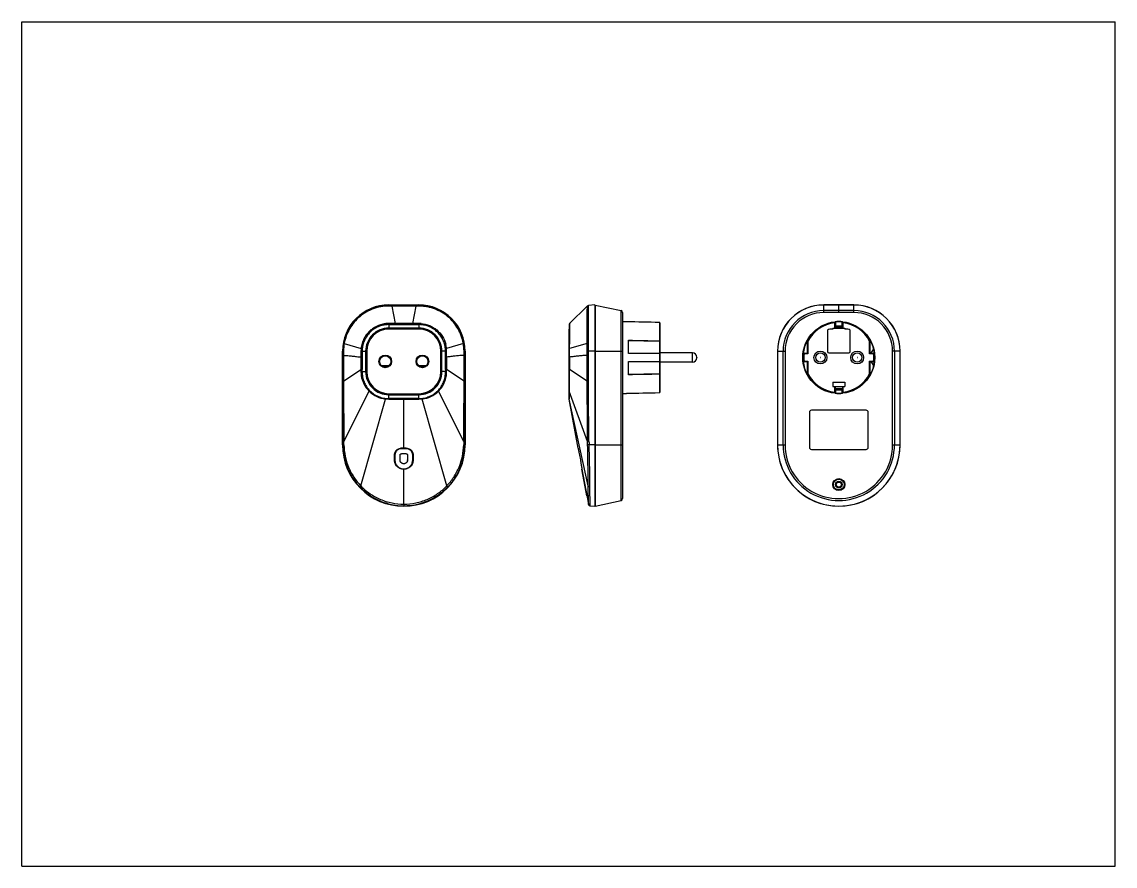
# Model space of a CAD drawing. Header units: millimetres. Extents: x 0 to 559, y 0 to 432.
import ezdxf

# ---------------------------------------------------------------- set-up
doc = ezdxf.new("R2010")
doc.units = ezdxf.units.MM
doc.header["$LTSCALE"] = 30.734
doc.layers.get('0').update_dxf_attribs({"linetype": 'CONTINUOUS'})
doc.layers.add('02___PRT_ALL_AXES', color=7, linetype='CONTINUOUS')
doc.layers.add('06___PRT_ALL_SURFS', color=7, linetype='CONTINUOUS')

msp = doc.modelspace()

# ---------------------------------------------------------------- linework, layer by layer
at = {"color": 7, "linetype": 'Continuous'}
for p, q in [((0, 0), (0, 431.8)), ((0, 431.8), (558.8, 431.8)), ((558.8, 0), (558.8, 431.8)), ((187.51, 286.99), (187.51, 286.71)), ((187.51, 286.99), (202.93, 286.99)), ((201.37, 286.71), (189.07, 286.71)), ((189.07, 286.43), (190.82, 277.53)), ((201.37, 286.43), (189.07, 286.43)), ((201.37, 286.43), (199.62, 277.53)), ((201.37, 286.43), (201.37, 286.71)), ((202.93, 286.99), (202.93, 286.71)), ((289.02, 286.43), (279.93, 277.53)), ((289.02, 286.43), (289.02, 286.43)), ((289.03, 286.43), (289.02, 286.43)), ((292.87, 286.99), (289.64, 286.71)), ((292.87, 286.99), (292.87, 184.11)), ((292.97, 286.6), (292.87, 286.6)), ((292.97, 286.97), (292.97, 184.13)), ((292.97, 286.97), (306.28, 284.12)), ((425.27, 286.99), (409.85, 286.99)), ((409.85, 283.14), (409.85, 286.97)), ((425.27, 286.97), (409.85, 286.97)), ((417.56, 283.14), (417.56, 286.97)), ((425.27, 283.14), (425.27, 286.97)), ((289.63, 282), (289.63, 282.78)), ((306.28, 186.99), (306.28, 284.12)), ((307.07, 283.14), (307.07, 187.96)), ((425.27, 284.12), (409.85, 284.12)), ((425.27, 283.14), (409.85, 283.14)), ((186.42, 277.49), (186.47, 276.91)), ((187.52, 276.95), (187.55, 275.17)), ((187.52, 276.95), (187.62, 276.95)), ((202.9, 275.17), (187.55, 275.17)), ((187.55, 274.61), (187.55, 274.88)), ((202.9, 274.88), (187.55, 274.88)), ((202.9, 274.81), (187.55, 274.81)), ((202.9, 274.61), (187.55, 274.61)), ((191.26, 277.53), (190.82, 277.53)), ((192.84, 277.53), (191.26, 277.53)), ((195.22, 277.53), (192.84, 277.53)), ((195.22, 276.95), (195.22, 277.53)), ((197.61, 277.53), (195.22, 277.53)), ((199.19, 277.53), (197.61, 277.53)), ((199.62, 277.53), (199.19, 277.53)), ((202.82, 276.95), (202.93, 276.95)), ((202.93, 276.95), (202.9, 275.17)), ((202.9, 274.61), (202.9, 274.88)), ((204.03, 277.49), (203.98, 276.91)), ((279.67, 241.64), (279.67, 274.61)), ((279.78, 277.13), (279.78, 277.13)), ((279.78, 277.13), (279.78, 276.1)), ((279.78, 276.1), (279.78, 273.54)), ((279.83, 277.4), (279.79, 277.27)), ((279.91, 277.51), (279.83, 277.4)), ((279.93, 277.53), (279.91, 277.51)), ((280.05, 277.64), (279.93, 277.53)), ((279.93, 277.53), (279.93, 277.53)), ((279.93, 277.53), (279.93, 277.53)), ((279.93, 277.49), (279.93, 277.53)), ((279.93, 277.53), (279.93, 277.53)), ((279.93, 277.53), (279.93, 277.53)), ((279.93, 277.53), (279.93, 277.53)), ((279.93, 277.53), (279.93, 277.53)), ((279.93, 277.53), (279.93, 277.53)), ((279.93, 277.53), (279.93, 277.53)), ((279.93, 277.49), (279.93, 277.21)), ((279.93, 277.21), (279.93, 277.2)), ((279.93, 277.2), (279.93, 277.15)), ((279.93, 277.15), (279.93, 266.89)), ((280.15, 277.75), (279.97, 277.57)), ((280.35, 277.94), (280.05, 277.64)), ((307.07, 278.53), (309.07, 278.49)), ((309.07, 278.39), (309.07, 278.49)), ((325.87, 278.08), (309.07, 278.39)), ((325.87, 278.08), (325.87, 278.08)), ((325.87, 278.08), (325.87, 268.65)), ((326.07, 277.88), (326.07, 242.38)), ((411.71, 273.92), (411.71, 263.28)), ((414.56, 274.68), (413, 274.68)), ((414.56, 275.15), (414.56, 274.68)), ((414.56, 275.15), (420.56, 275.15)), ((415.51, 277.88), (415.49, 278.08)), ((415.51, 275.15), (415.51, 277.88)), ((415.51, 277.88), (415.71, 277.88)), ((415.71, 275.46), (415.71, 277.88)), ((415.71, 275.48), (419.41, 275.48)), ((415.74, 276.19), (419.39, 276.19)), ((415.75, 276.33), (419.38, 276.33)), ((415.86, 278.19), (415.86, 276.33)), ((419.26, 276.33), (419.26, 278.19)), ((419.41, 277.88), (419.41, 275.46)), ((419.61, 277.88), (419.41, 277.88)), ((419.61, 277.88), (419.63, 278.08)), ((419.61, 277.88), (419.61, 275.15)), ((420.56, 275.15), (420.56, 274.68)), ((422.12, 274.68), (420.56, 274.68)), ((423.41, 263.28), (423.41, 273.92)), ((310.07, 262.15), (310.07, 268.97)), ((325.87, 268.55), (325.87, 262.19)), ((326.07, 268.55), (325.87, 268.55)), ((401.46, 268.88), (401.46, 262.33)), ((401.6, 268.55), (401.6, 262.19)), ((401.8, 268.55), (401.6, 268.55)), ((401.8, 268.55), (401.62, 268.65)), ((401.8, 268.55), (401.8, 261.99)), ((433.32, 268.55), (433.5, 268.65)), ((433.32, 261.99), (433.32, 268.55)), ((433.32, 268.55), (433.52, 268.55)), ((433.52, 262.19), (433.52, 268.55)), ((433.66, 262.33), (433.66, 268.88)), ((163.89, 215.44), (163.88, 263.36)), ((163.88, 263.36), (164.16, 263.36)), ((164.79, 267.33), (164.51, 267.38)), ((164.79, 267.33), (173.4, 264.73)), ((173.92, 263.35), (175.72, 263.34)), ((175.72, 263.34), (175.72, 252.92)), ((176.01, 263.34), (176.01, 252.92)), ((176.27, 263.34), (176.01, 263.34)), ((176.07, 263.34), (176.07, 252.92)), ((176.27, 263.34), (176.27, 252.92)), ((214.18, 252.92), (214.18, 263.34)), ((214.18, 263.34), (214.44, 263.34)), ((214.38, 252.92), (214.38, 263.34)), ((214.44, 252.92), (214.44, 263.34)), ((216.53, 263.35), (214.73, 263.34)), ((214.73, 252.92), (214.73, 263.34)), ((225.66, 267.33), (217.05, 264.73)), ((225.66, 267.33), (225.93, 267.38)), ((226.57, 263.36), (226.28, 263.36)), ((226.57, 263.36), (226.56, 215.44)), ((279.67, 263.34), (279.78, 263.34)), ((279.78, 267.66), (279.78, 263.34)), ((279.78, 263.34), (279.78, 257.13)), ((289.02, 267.33), (279.93, 264.73)), ((279.93, 260.33), (279.93, 264.73)), ((289.01, 263.36), (289.02, 267.33)), ((289.01, 247.95), (289.01, 263.36)), ((289.01, 263.36), (289.63, 263.36)), ((289.63, 263.36), (289.63, 267.38)), ((292.97, 263.36), (289.63, 263.36)), ((292.97, 263.36), (307.07, 263.36)), ((386.22, 263.36), (386.22, 215.44)), ((386.24, 263.36), (386.24, 215.45)), ((386.24, 263.36), (390.07, 263.36)), ((389.1, 215.45), (389.09, 263.36)), ((390.07, 263.36), (390.08, 215.45)), ((445.04, 215.45), (445.05, 263.36)), ((448.88, 263.36), (445.05, 263.36)), ((446.03, 263.36), (446.02, 215.45)), ((448.88, 215.45), (448.88, 263.36)), ((448.9, 215.44), (448.9, 263.36)), ((164.16, 261.19), (164.17, 247.95)), ((164.45, 261.19), (164.16, 261.19)), ((164.45, 261.19), (164.45, 247.95)), ((173.33, 262.53), (173.91, 262.53)), ((217.11, 262.53), (216.53, 262.53)), ((226, 247.95), (226, 261.19)), ((226.28, 247.95), (226.28, 261.19)), ((279.78, 257.13), (279.78, 256.12)), ((289.63, 247.95), (289.63, 261.19)), ((325.87, 262.19), (310.07, 262.33)), ((325.87, 262.01), (310.07, 262.15)), ((310.07, 258.11), (325.87, 258.25)), ((310.07, 251.29), (310.07, 258.11)), ((310.07, 257.93), (325.87, 258.07)), ((325.87, 262.01), (325.87, 258.25)), ((325.87, 258.07), (325.87, 251.71)), ((342.77, 262.5), (326.07, 262.5)), ((342.77, 257.75), (326.07, 257.75)), ((342.77, 257.75), (342.77, 262.5)), ((345.07, 260.2), (345.07, 260.05)), ((399.59, 262.01), (399.33, 262.15)), ((399.33, 258.11), (399.59, 258.25)), ((399.52, 262.33), (401.46, 262.33)), ((399.79, 262.19), (399.52, 262.33)), ((399.52, 257.93), (399.79, 258.07)), ((401.46, 257.93), (399.52, 257.93)), ((399.79, 261.99), (399.59, 262.01)), ((399.79, 258.27), (399.59, 258.25)), ((399.79, 261.99), (399.79, 262.19)), ((401.6, 262.19), (399.79, 262.19)), ((401.8, 261.99), (399.79, 261.99)), ((399.79, 258.27), (399.79, 258.07)), ((399.79, 258.27), (401.8, 258.27)), ((399.79, 258.07), (401.6, 258.07)), ((401.46, 262.33), (401.6, 262.19)), ((401.6, 258.07), (401.46, 257.93)), ((401.46, 257.93), (401.46, 251.38)), ((401.6, 262.19), (401.8, 261.99)), ((401.6, 258.07), (401.8, 258.27)), ((401.6, 258.07), (401.6, 251.71)), ((401.8, 258.27), (401.8, 251.71)), ((412.51, 262.48), (422.61, 262.48)), ((433.52, 262.19), (433.32, 261.99)), ((435.34, 261.99), (433.32, 261.99)), ((433.32, 251.71), (433.32, 258.27)), ((433.32, 258.27), (435.34, 258.27)), ((433.52, 258.07), (433.32, 258.27)), ((433.52, 262.19), (433.66, 262.33)), ((435.34, 262.19), (433.52, 262.19)), ((433.52, 251.71), (433.52, 258.07)), ((433.52, 258.07), (435.34, 258.07)), ((433.66, 257.93), (433.52, 258.07)), ((433.66, 262.33), (435.6, 262.33)), ((433.66, 251.38), (433.66, 257.93)), ((435.6, 257.93), (433.66, 257.93)), ((435.6, 262.33), (435.34, 262.19)), ((435.34, 261.99), (435.34, 262.19)), ((435.34, 261.99), (435.53, 262.01)), ((435.34, 258.27), (435.34, 258.07)), ((435.34, 258.27), (435.53, 258.25)), ((435.34, 258.07), (435.6, 257.93)), ((435.8, 262.15), (435.53, 262.01)), ((435.53, 258.25), (435.8, 258.11)), ((164.45, 247.95), (173.33, 253.92)), ((173.33, 255.61), (173.33, 253.92)), ((173.91, 252.91), (173.91, 253.09)), ((173.91, 252.91), (175.72, 252.92)), ((176.27, 252.92), (176.01, 252.92)), ((187.46, 255.89), (183.98, 255.89)), ((206.46, 255.89), (202.98, 255.89)), ((214.18, 252.92), (214.44, 252.92)), ((216.53, 252.91), (214.73, 252.92)), ((216.53, 253.09), (216.53, 252.91)), ((226, 247.95), (217.11, 253.92)), ((279.67, 252.92), (279.78, 252.92)), ((279.78, 252.56), (279.77, 251.01)), ((279.78, 256.12), (279.78, 253.83)), ((279.78, 253.83), (279.78, 252.56)), ((289.01, 247.95), (279.93, 253.92)), ((326.07, 251.71), (325.87, 251.71)), ((325.87, 251.61), (325.87, 242.18)), ((401.8, 251.71), (401.6, 251.71)), ((401.8, 251.71), (401.62, 251.61)), ((433.32, 251.71), (433.52, 251.71)), ((433.32, 251.71), (433.5, 251.61)), ((164.45, 247.95), (164.17, 247.95)), ((226, 247.95), (226.28, 247.95)), ((279.77, 251.01), (279.69, 239.14)), ((289.01, 247.95), (289.63, 247.95)), ((414.56, 247.56), (414.56, 245.32)), ((414.56, 247.56), (420.56, 247.56)), ((420.56, 247.56), (420.56, 245.32)), ((164.57, 217.12), (177.54, 242.9)), ((187.52, 239.14), (187.55, 241.09)), ((187.55, 241.64), (187.55, 241.38)), ((187.55, 241.64), (202.9, 241.64)), ((187.55, 241.44), (202.9, 241.44)), ((187.55, 241.38), (202.9, 241.38)), ((187.55, 241.09), (202.9, 241.09)), ((202.9, 241.64), (202.9, 241.38)), ((202.93, 239.14), (202.9, 241.09)), ((225.88, 217.12), (212.9, 242.9)), ((279.7, 238.92), (279.72, 241.62)), ((279.74, 242.9), (279.74, 243.22)), ((289.14, 217.12), (279.74, 242.9)), ((307.07, 241.73), (309.07, 241.76)), ((309.07, 241.86), (325.87, 242.18)), ((309.07, 241.76), (309.07, 241.87)), ((325.87, 242.18), (325.87, 242.18)), ((414.56, 245.32), (420.56, 245.32)), ((415.51, 242.38), (415.49, 242.18)), ((415.51, 242.38), (415.51, 245.32)), ((415.51, 242.38), (415.71, 242.38)), ((415.71, 242.38), (415.71, 244.72)), ((415.75, 243.7), (415.72, 244.34)), ((415.72, 244.34), (419.41, 244.34)), ((415.75, 243.7), (419.38, 243.7)), ((415.75, 243.63), (419.37, 243.63)), ((415.86, 243.63), (415.86, 242.06)), ((419.26, 242.06), (419.26, 243.63)), ((419.38, 243.7), (419.4, 244.34)), ((419.41, 244.72), (419.41, 242.38)), ((419.61, 242.38), (419.41, 242.38)), ((419.61, 245.32), (419.61, 242.38)), ((419.61, 242.38), (419.63, 242.18)), ((173.31, 194.44), (185.84, 238.91)), ((187.51, 238.81), (187.52, 239.14)), ((195.22, 213.73), (195.22, 239.13)), ((202.93, 238.81), (202.93, 239.14)), ((217.14, 194.44), (204.61, 238.91)), ((279.69, 239.14), (279.69, 239)), ((279.69, 239), (279.69, 238.96)), ((279.69, 238.98), (279.69, 238.93)), ((279.7, 238.98), (279.69, 238.85)), ((279.69, 238.85), (279.7, 238.82)), ((279.7, 238.91), (279.7, 238.92)), ((289.47, 194.44), (279.7, 238.91)), ((279.7, 238.91), (279.7, 238.9)), ((279.7, 238.9), (279.7, 238.89)), ((279.7, 238.9), (279.7, 238.9)), ((279.7, 238.89), (279.7, 238.88)), ((279.7, 238.88), (279.7, 238.82)), ((284.29, 213.73), (279.7, 238.82)), ((279.7, 238.82), (279.7, 238.81)), ((402.55, 232.13), (402.55, 214.13)), ((402.55, 232.13), (402.56, 232.13)), ((403.56, 233.14), (403.56, 233.13)), ((431.56, 233.14), (403.56, 233.14)), ((431.56, 233.14), (431.56, 233.13)), ((432.57, 232.13), (432.56, 232.13)), ((432.57, 214.13), (432.57, 232.13)), ((163.89, 215.44), (164.14, 215.44)), ((196.39, 213.73), (194.06, 213.73)), ((194.06, 213.5), (194.06, 213.73)), ((196.39, 213.5), (194.06, 213.5)), ((194.07, 213.73), (196.39, 213.73)), ((196.39, 213.5), (196.39, 213.73)), ((196.39, 213.73), (196.39, 213.73)), ((226.56, 215.44), (226.3, 215.44)), ((289.14, 217.12), (289.87, 217.13)), ((292.97, 215.44), (289.92, 215.44)), ((292.97, 215.45), (307.07, 215.45)), ((386.24, 215.45), (390.08, 215.45)), ((402.55, 214.13), (402.56, 214.13)), ((403.56, 213.12), (403.56, 213.13)), ((403.56, 213.12), (431.56, 213.12)), ((431.56, 213.12), (431.56, 213.13)), ((432.57, 214.13), (432.56, 214.13)), ((445.04, 215.45), (448.88, 215.45)), ((190.46, 207.75), (190.46, 210.15)), ((190.46, 207.75), (190.46, 210.15)), ((190.67, 210.11), (190.47, 210.15)), ((190.47, 210.15), (190.47, 207.75)), ((190.67, 207.71), (190.47, 207.75)), ((190.67, 210.11), (190.67, 207.71)), ((193.27, 210.15), (193.27, 207.74)), ((193.27, 207.74), (193.27, 207.75)), ((193.27, 207.74), (193.27, 207.74)), ((196.39, 210.93), (194.06, 210.93)), ((197.17, 210.14), (197.17, 207.75)), ((199.77, 210.11), (199.97, 210.15)), ((199.77, 207.71), (199.77, 210.11)), ((199.77, 207.71), (199.97, 207.75)), ((199.97, 210.14), (199.97, 207.75)), ((199.97, 207.75), (199.97, 207.75)), ((199.99, 210.15), (199.99, 207.75)), ((199.99, 210.15), (199.99, 207.75)), ((285.02, 210.15), (285.46, 207.75)), ((195.23, 201.45), (195.23, 203)), ((286.26, 203), (289.54, 185.14)), ((288.75, 189.43), (286.26, 203)), ((289.54, 185.14), (289.47, 194.44)), ((290.43, 184.32), (290.36, 193.92)), ((195.29, 185.14), (195.3, 184.32)), ((289.54, 185.14), (289.54, 185.14)), ((292.87, 184.5), (292.97, 184.5)), ((292.97, 184.13), (306.28, 186.99)), ((290.43, 184.32), (290.43, 184.32)), ((0, 0), (558.8, 0))]:
    msp.add_line(p, q, dxfattribs=at)
at = {"color": 3, "linetype": 'Continuous'}
for p, q in [((433.92, 262.19), (435.56, 264.66)), ((433.92, 258.07), (435.56, 255.6))]:
    msp.add_line(p, q, dxfattribs=at)
at = {"color": 7, "linetype": 'Continuous'}
for points in [[(279.93, 277.53), (279.92, 277.52), (279.87, 277.46), (279.84, 277.4), (279.81, 277.34), (279.79, 277.27), (279.78, 277.21), (279.78, 277.19)], [(279.78, 277.19), (279.78, 277.19), (279.78, 277.18), (279.78, 277.16), (279.78, 277.14), (279.78, 277.13)], [(279.78, 273.54), (279.78, 269.87), (279.78, 267.66)], [(279.7, 238.82), (279.7, 238.82), (279.7, 238.81)], [(289.54, 185.14), (289.59, 184.95), (289.76, 184.67), (290.01, 184.46), (290.32, 184.34), (290.43, 184.32)]]:
    msp.add_lwpolyline(points, dxfattribs=at)
for centre, radius in [((417.56, 260.13), 18.4), ((408.16, 260.13), 3.3), ((426.96, 260.13), 3.3), ((185.72, 258.13), 3.25), ((185.72, 258.13), 2.86), ((204.72, 258.13), 3.25), ((204.72, 258.13), 2.86), ((408.16, 260.13), 2.38), ((408.16, 260.13), 0.075), ((426.96, 260.13), 2.38), ((426.96, 260.13), 0.075), ((417.56, 195.13), 3.09), ((417.56, 195.13), 2.79), ((417.56, 195.13), 2.75), ((417.56, 195.13), 1.7), ((417.56, 195.13), 1.4)]:
    msp.add_circle(centre, radius, dxfattribs=at)
for centre, radius, start, end in [((187.51, 263.36), 23.63, 90, 180.0073), ((202.93, 263.36), 23.63, 359.9929, 90.0002), ((289.72, 285.71), 1, 94.993, 134.3621), ((289.72, 285.71), 1, 134.2388, 134.3033), ((289.73, 285.71), 1, 94.9983, 134.442), ((289.72, 285.71), 1, 94.8336, 94.9191), ((409.85, 263.36), 23.63, 89.9998, 180.0071), ((409.85, 263.36), 23.61, 90.0002, 180.0002), ((425.27, 263.36), 23.63, 359.9927, 90), ((425.27, 263.36), 23.61, 359.9998, 89.9998), ((306.07, 283.14), 1, 0, 77.8898), ((306.07, 283.14), 1, 0.0473, 77.8717), ((409.85, 263.36), 20.76, 90, 180), ((409.85, 263.36), 19.77, 89.9932, 180.0067), ((425.27, 263.36), 20.76, 0, 90), ((425.28, 263.36), 19.77, 359.9933, 90.0067), ((187.55, 263.34), 11.83, 89.9901, 180.007), ((187.55, 263.34), 11.54, 90, 180), ((187.55, 263.34), 11.48, 90, 180), ((187.55, 263.34), 11.28, 90, 180), ((187.47, 263.4), 14.12, 125.8474, 129.9574), ((187.52, 263.34), 14.19, 107.0964, 125.8748), ((187.55, 263.22), 14.31, 97.3186, 107.0605), ((187.54, 263.27), 14.27, 95.0407, 97.3145), ((187.54, 263.3), 14.24, 94.4906, 95.04), ((202.9, 263.34), 11.83, 359.993, 90.0098), ((202.9, 263.34), 11.54, 0, 90), ((202.9, 263.34), 11.48, 0, 90), ((202.9, 263.34), 11.28, 0, 90), ((279.87, 274.61), 0.2, 116.9237, 180.0469), ((325.87, 277.88), 0.2, 0, 88.9358), ((417.56, 260.13), 18.07, 96.5757, 151.8789), ((417.56, 260.13), 17.87, 96.5757, 151.8789), ((412.01, 273.92), 0.3, 139.6482, 180), ((413, 273.08), 1.6, 90, 139.6482), ((562.55, 208.1), 162.87, 154.4293, 154.5507), ((415.51, 277.88), 0.2, 0.0155, 96.5661), ((417.56, 260.13), 18.37, 83.9962, 96.0038), ((415.66, 278.19), 0.2, 359.9939, 96.0026), ((554.89, 212.5), 153.77, 154.7084, 154.8366), ((419.46, 278.19), 0.2, 83.9974, 180.0061), ((280.23, 212.5), 153.77, 25.1634, 25.2916), ((419.61, 277.88), 0.2, 83.4339, 179.9845), ((272.57, 208.1), 162.87, 25.4493, 25.5707), ((417.56, 260.13), 17.87, 28.1211, 83.4243), ((417.56, 260.13), 18.07, 28.1211, 83.4243), ((422.12, 273.08), 1.6, 40.3518, 90), ((423.11, 273.92), 0.3, 0, 40.3518), ((306, 268.97), 19.88, 358.8034, 359.0751), ((417.56, 260.13), 18.35, 151.181, 173.6727), ((349.42, 246.56), 56.63, 22.8582, 23.2147), ((350.14, 247.28), 55.74, 22.5459, 22.9098), ((484.98, 247.28), 55.74, 157.0902, 157.4541), ((485.71, 246.56), 56.63, 156.7853, 157.1418), ((417.56, 260.13), 18.35, 6.3273, 28.819), ((187.42, 263.37), 23.26, 170.0744, 180.0306), ((187.55, 263.35), 23.11, 170.0915, 179.972), ((202.33, 263.25), 14.79, 7.5141, 14.2803), ((209.19, 264.12), 7.88, 5.8463, 7.744), ((238.32, 266.98), 21.4, 185.5238, 186.0425), ((202.9, 263.35), 23.1, 0.0277, 9.9089), ((203.03, 263.37), 23.26, 359.9693, 9.9259), ((264.51, 265.11), 15.42, 359.2919, 0.2543), ((288.63, 264.76), 8.7, 178.9588, 180.2283), ((412.51, 263.28), 0.8, 180, 270), ((422.61, 263.28), 0.8, 270, 360), ((1658.48, 257.87), 1485.15, 179.90506, 180.08702), ((947.17, 257.9), 730.06, 179.80971, 180.17988), ((993.98, 257.96), 714.06, 179.81027, 180.18874), ((325.87, 261.99), 0.2, 0, 89.5), ((325.87, 258.27), 0.2, 270.5, 360), ((342.77, 260.2), 2.3, 360, 90), ((342.77, 260.05), 2.3, 270, 0), ((399.52, 262.13), 0.2, 89.9798, 173.687), ((399.52, 258.13), 0.2, 186.313, 270.0202), ((417.56, 260.13), 18.35, 186.3273, 208.819), ((417.56, 260.13), 18.07, 174.0194, 185.9806), ((399.79, 261.99), 0.2, 89.9971, 174.0296), ((399.79, 258.27), 0.2, 185.9704, 270.0029), ((417.56, 260.13), 17.87, 174.0194, 185.9806), ((417.56, 260.13), 18.35, 331.181, 353.6727), ((435.34, 261.99), 0.2, 5.9704, 90.0029), ((417.56, 260.13), 17.87, 354.0194, 5.9806), ((435.34, 258.27), 0.2, 269.9971, 354.0296), ((417.56, 260.13), 18.07, 354.0194, 5.9806), ((435.6, 262.13), 0.2, 6.313, 90.0202), ((435.6, 258.13), 0.2, 269.9798, 353.687), ((185.56, 252.64), 12.22, 183.6963, 193.3189), ((-36.21, 253.97), 210.13, 359.7611, 359.9877), ((187.55, 252.92), 11.83, 179.993, 270.0098), ((187.55, 252.92), 11.54, 180, 270), ((187.55, 252.92), 11.48, 180, 270), ((187.55, 252.92), 11.28, 180, 270), ((202.9, 252.92), 11.83, 269.9902, 0.007), ((202.9, 252.92), 11.54, 270, 360), ((202.9, 252.92), 11.48, 270, 360), ((202.9, 252.92), 11.28, 270, 360), ((418.2, 253.97), 201.67, 180.0114, 180.2475), ((204.26, 252.71), 12.85, 352.0844, 356.1267), ((41.26, 255.75), 238.68, 358.8453, 359.0617), ((161.37, 253.72), 118.56, 359.0929, 0.0993), ((304.71, 251.27), 21.16, 0.9331, 1.1884), ((349.42, 273.7), 56.63, 336.7853, 337.1418), ((350.14, 272.98), 55.74, 337.0902, 337.4541), ((417.56, 260.13), 18.07, 208.1211, 263.4243), ((417.56, 260.13), 17.87, 208.1211, 263.4243), ((417.56, 260.13), 17.87, 276.5757, 331.8789), ((417.56, 260.13), 18.07, 276.5757, 331.8789), ((484.98, 272.98), 55.74, 202.5459, 202.9098), ((485.71, 273.7), 56.63, 202.8582, 203.2147), ((204.39, 252.72), 12.72, 346.8454, 351.9714), ((87.11, 255.18), 192.83, 358.4093, 358.7417), ((187.57, 253.09), 14.29, 223.6888, 225.4692), ((187.52, 253.02), 14.21, 225.3936, 263.1901), ((202.93, 253.02), 14.21, 276.8106, 314.6069), ((202.88, 253.09), 14.29, 314.5313, 316.311), ((279.87, 241.64), 0.2, 180.0469, 212.9692), ((733.86, 237.82), 454.15, 179.3589, 179.5202), ((325.87, 242.38), 0.2, 271.0642, 360), ((325.87, 242.37), 0.197, 297.8221, 302.83), ((325.87, 242.37), 0.195, 325.7305, 332.5024), ((415.51, 242.38), 0.2, 263.4339, 359.9845), ((562.55, 312.16), 162.87, 205.4493, 205.5707), ((415.66, 242.06), 0.2, 263.9974, 0.0061), ((417.56, 260.13), 18.37, 263.9962, 276.0038), ((554.89, 307.76), 153.77, 205.1634, 205.2916), ((280.23, 307.76), 153.77, 334.7084, 334.8366), ((419.46, 242.06), 0.2, 179.9939, 276.0026), ((419.61, 242.38), 0.2, 180.0155, 276.5661), ((272.57, 312.16), 162.87, 334.4293, 334.5507), ((186.63, 245.36), 6.5, 262.9759, 263.9616), ((187.45, 252.45), 13.64, 263.6728, 264.2143), ((203, 252.45), 13.64, 275.7863, 276.3277), ((202.98, 252.63), 13.82, 276.3276, 276.791), ((280.2, 238.9), 0.512, 175.8073, 183.4545), ((280.16, 238.9), 0.474, 183.4547, 190.3361), ((403.56, 232.13), 1.01, 90, 180), ((431.56, 232.13), 1.01, 0, 90), ((195.22, 215.45), 31.34, 180.0071, 359.9929), ((-404.07, 217.73), 568.22, 359.7688, 359.939), ((-0.11, 211.79), 164.77, 1.2586, 1.8553), ((194.06, 210.14), 3.59, 90.0177, 100.6851), ((196.39, 210.1), 3.63, 89.6019, 89.9186), ((390.59, 211.79), 164.8, 178.1451, 178.7419), ((794.5, 217.74), 568.2, 180.061, 180.2313), ((295.46, 93.9), 121.67, 92.6098, 92.9701), ((339.66, 217.81), 49.79, 180.779, 182.723), ((417.56, 215.45), 31.34, 180.0071, 359.9929), ((417.56, 215.45), 31.32, 179.9874, 0.0126), ((417.56, 215.45), 28.46, 179.986, 0.014), ((417.56, 215.45), 27.48, 179.9838, 0.0162), ((403.56, 214.13), 1.01, 180, 270), ((431.56, 214.13), 1.01, 270, 360), ((195.19, 207.75), 4.73, 180.0334, 186.6796), ((194.08, 210.15), 3.6, 170.5304, 179.9718), ((195.2, 207.75), 4.72, 179.9894, 186.6339), ((194.02, 210.15), 0.749, 176.9412, 179.8196), ((193.97, 210.15), 0.701, 179.848, 180.1175), ((195.25, 207.75), 1.93, 351.0044, 0.1481), ((196.44, 210.14), 0.737, 359.9222, 4.0552), ((196.38, 210.14), 3.59, 359.9904, 8.667), ((195.25, 207.75), 4.72, 352.2039, 0.0446), ((196.43, 210.15), 3.56, 0.0003, 8.7466), ((195.45, 207.73), 4.54, 352.0463, 0.2069), ((195.22, 207.71), 4.71, 268.2584, 270.0938), ((195.22, 207.71), 4.71, 268.1958, 269.3953), ((195.22, 207.69), 4.69, 269.3955, 270.0357), ((195.22, 207.7), 4.7, 270.0367, 271.9294), ((195.24, 207.62), 4.62, 269.8836, 271.8087), ((195.22, 215.42), 31.1, 223.7446, 270.1359), ((195.22, 215.42), 31.1, 270.1306, 316.2563), ((290.53, 185.32), 1.01, 190.443, 205.4325), ((290.52, 185.32), 0.997, 205.451, 214.9272), ((290.52, 185.32), 1, 214.9411, 224.1676), ((290.52, 185.32), 1, 224.1876, 233.7734), ((290.52, 185.32), 1, 233.7804, 242.9463), ((290.52, 185.32), 0.999, 242.9805, 252.737), ((306.07, 187.96), 1, 282.1097, 0.0215), ((290.52, 185.32), 1, 252.725, 264.9572)]:
    msp.add_arc(centre, radius, start, end, dxfattribs=at)
for centre, major_axis, start_param, end_param in [((415.72, 275.15), (0, 0.35), 0.283559, 0.448437), ((415.75, 272.83), (0, 3.5), 0, 0.283559), ((419.38, 272.83), (0, 3.5), -0.283559, 0), ((419.41, 275.15), (0, 0.35), -0.448437, -0.283559), ((415.72, 245.32), (0, 1), -4.071802, -3.346988), ((415.75, 247.13), (0, 3.5), -3.346988, -3.141593), ((419.37, 247.13), (0, 3.5), -3.141593, -2.936197)]:
    msp.add_ellipse(centre, major_axis=major_axis, ratio=0.008727, start_param=start_param, end_param=end_param, dxfattribs=at)
for points, knots in [([(187.51, 286.71), (186.15, 286.71), (183.43, 286.47), (179.48, 285.41), (175.77, 283.68), (172.42, 281.33), (169.52, 278.43), (167.18, 275.07), (165.45, 271.36), (164.75, 268.72), (164.51, 267.38)], [0, 0, 0, 0, 0.124957, 0.249921, 0.374892, 0.499876, 0.624878, 0.749901, 0.874947, 1, 1, 1, 1]), ([(187.5, 286.43), (184.83, 286.43), (180.78, 285.71), (175.91, 283.43), (172.59, 281.11), (169.74, 278.25), (167.42, 274.93), (165.72, 271.26), (165.02, 268.65), (164.79, 267.33)], [0, 0, 0, 0, 0.249219, 0.374308, 0.499409, 0.624527, 0.749667, 0.87483, 1, 1, 1, 1]), ([(187.5, 286.43), (187.51, 286.49), (187.51, 286.59), (187.51, 286.68), (187.51, 286.71)], [0, 0, 0, 0, 0.688603, 1, 1, 1, 1]), ([(189.07, 286.43), (189.07, 286.46), (189.07, 286.56), (189.07, 286.65), (189.07, 286.71)], [0, 0, 0, 0, 0.387911, 1, 1, 1, 1]), ([(225.93, 267.38), (225.7, 268.72), (225, 271.36), (223.27, 275.07), (220.92, 278.43), (218.03, 281.33), (214.68, 283.68), (210.97, 285.41), (207.01, 286.47), (204.29, 286.71), (202.93, 286.71)], [0, 0, 0, 0, 0.125025, 0.250069, 0.375099, 0.500106, 0.625095, 0.750072, 0.875039, 1, 1, 1, 1]), ([(202.94, 286.43), (202.94, 286.49), (202.94, 286.59), (202.94, 286.68), (202.93, 286.71)], [0, 0, 0, 0, 0.688595, 1, 1, 1, 1]), ([(225.66, 267.33), (225.43, 268.65), (224.73, 271.26), (223.03, 274.93), (220.71, 278.25), (217.85, 281.11), (214.54, 283.43), (211.49, 284.86), (208.92, 285.66), (206.95, 286.1), (204.96, 286.36), (203.61, 286.43), (202.94, 286.43)], [0, 0, 0, 0, 0.124995, 0.25001, 0.37501, 0.499987, 0.624946, 0.749893, 0.812422, 0.874949, 0.937476, 1, 1, 1, 1]), ([(289.02, 267.33), (289.02, 268.63), (289.01, 271.14), (289.02, 274.22), (289.02, 276.54), (289.02, 278.13), (289.02, 279.61), (289.02, 280.97), (289.02, 282.2), (289.02, 283.28), (289.02, 284.08), (289.02, 284.65), (289.03, 285.02), (289.03, 285.34), (289.03, 285.62), (289.03, 285.86), (289.02, 286.06), (289.02, 286.19), (289.02, 286.28), (289.02, 286.33), (289.02, 286.37), (289.03, 286.4), (289.03, 286.41), (289.03, 286.43), (289.03, 286.43)], [0, 0, 0, 0, 0.203662, 0.394834, 0.48387, 0.567608, 0.645419, 0.716718, 0.780966, 0.837675, 0.886419, 0.907683, 0.926818, 0.943783, 0.958543, 0.971067, 0.981331, 0.989343, 0.992512, 0.995128, 0.997201, 0.998721, 0.999655, 1, 1, 1, 1]), ([(289.63, 282.78), (289.63, 283.08), (289.63, 283.65), (289.64, 284.44), (289.64, 285.02), (289.64, 285.43), (289.64, 285.7), (289.64, 285.93), (289.64, 286.13), (289.64, 286.31), (289.64, 286.45), (289.64, 286.55), (289.64, 286.64), (289.64, 286.68), (289.64, 286.71), (289.64, 286.71)], [0, 0, 0, 0, 0.22916, 0.430348, 0.602474, 0.677332, 0.744574, 0.804108, 0.855851, 0.899732, 0.935703, 0.963737, 0.983829, 0.995981, 1, 1, 1, 1]), ([(289.63, 267.38), (289.63, 268.79), (289.63, 271.51), (289.64, 275.4), (289.63, 278.86), (289.63, 281.01), (289.63, 282)], [0, 0, 0, 0, 0.288974, 0.558166, 0.797974, 1, 1, 1, 1]), ([(178.4, 274.22), (177.7, 273.63), (176.41, 272.31), (175.15, 270.39), (174.37, 268.73), (173.91, 267.43), (173.58, 266.09), (173.45, 265.18), (173.4, 264.73)], [0, 0, 0, 0, 0.249855, 0.499706, 0.624778, 0.74985, 0.87493, 1, 1, 1, 1]), ([(186.47, 276.91), (185.62, 276.84), (183.95, 276.56), (181.56, 275.66), (179.37, 274.35), (177.47, 272.64), (175.92, 270.62), (174.78, 268.34), (174.07, 265.89), (173.92, 264.19), (173.92, 263.35)], [0, 0, 0, 0, 0.125001, 0.249997, 0.375002, 0.499996, 0.625, 0.749996, 0.875002, 1, 1, 1, 1]), ([(190.82, 277.53), (190.46, 277.53), (189.92, 277.53), (189.19, 277.53), (188.65, 277.53), (188.1, 277.53), (187.36, 277.54), (186.8, 277.52), (186.42, 277.49)], [0, 0, 0, 0, 0.246976, 0.370692, 0.494574, 0.618237, 0.743289, 1, 1, 1, 1]), ([(187.55, 275.17), (187.55, 275.1), (187.55, 275.01), (187.55, 274.91), (187.55, 274.88)], [0, 0, 0, 0, 0.64756, 1, 1, 1, 1]), ([(187.62, 276.95), (188.89, 276.95), (191.42, 276.95), (193.96, 276.95), (195.22, 276.95)], [0, 0, 0, 0, 0.5, 1, 1, 1, 1]), ([(204.03, 277.49), (203.65, 277.52), (203.09, 277.54), (202.35, 277.53), (201.8, 277.53), (201.26, 277.53), (200.53, 277.53), (199.99, 277.53), (199.62, 277.53)], [0, 0, 0, 0, 0.256711, 0.381763, 0.505426, 0.629308, 0.753024, 1, 1, 1, 1]), ([(202.9, 275.17), (202.9, 275.1), (202.9, 275.02), (202.9, 274.92), (202.9, 274.89), (202.9, 274.88)], [0, 0, 0, 0, 0.647537, 0.891361, 1, 1, 1, 1]), ([(216.53, 263.35), (216.53, 264.19), (216.38, 265.89), (215.67, 268.34), (214.52, 270.62), (212.97, 272.64), (211.07, 274.35), (208.89, 275.66), (206.5, 276.56), (204.82, 276.84), (203.98, 276.91)], [0, 0, 0, 0, 0.124998, 0.250004, 0.375, 0.500004, 0.624998, 0.750003, 0.874999, 1, 1, 1, 1]), ([(204.03, 277.49), (205.48, 277.38), (207.66, 276.86), (210.29, 275.54), (212.68, 273.84), (215.12, 271.04), (216.3, 268.31), (216.67, 266.89)], [0, 0, 0, 0, 0.2499, 0.375236, 0.50054, 0.750266, 1, 1, 1, 1]), ([(279.93, 277.49), (279.89, 277.45), (279.81, 277.34), (279.78, 277.2), (279.78, 277.13)], [0, 0, 0, 0, 0.490871, 1, 1, 1, 1]), ([(326.07, 277.88), (326.07, 277.93), (326.03, 278.04), (325.92, 278.08), (325.87, 278.08)], [0, 0, 0, 0, 0.499024, 1, 1, 1, 1]), ([(415.51, 275.15), (415.54, 275.18), (415.58, 275.23), (415.64, 275.32), (415.69, 275.39), (415.71, 275.44), (415.71, 275.46)], [0, 0, 0, 0, 0.295591, 0.57748, 0.824652, 1, 1, 1, 1]), ([(419.41, 275.46), (419.41, 275.44), (419.43, 275.4), (419.45, 275.36), (419.47, 275.34)], [0, 0, 0, 0, 0.416611, 1, 1, 1, 1]), ([(419.47, 275.34), (419.48, 275.32), (419.52, 275.26), (419.57, 275.19), (419.61, 275.15)], [0, 0, 0, 0, 0.236518, 1, 1, 1, 1]), ([(326.07, 268.55), (326.07, 268.58), (326.02, 268.62), (325.94, 268.64), (325.9, 268.65), (325.87, 268.65)], [0, 0, 0, 0, 0.379943, 0.671046, 1, 1, 1, 1]), ([(164.45, 263.36), (164.38, 263.36), (164.29, 263.36), (164.19, 263.36), (164.16, 263.36)], [0, 0, 0, 0, 0.688603, 1, 1, 1, 1]), ([(173.92, 263.35), (173.91, 263.28), (173.91, 263.14), (173.92, 262.87), (173.92, 262.67), (173.91, 262.53)], [0, 0, 0, 0, 0.2499, 0.500129, 1, 1, 1, 1]), ([(175.72, 263.34), (175.78, 263.34), (175.88, 263.34), (175.97, 263.34), (176.01, 263.34)], [0, 0, 0, 0, 0.647914, 1, 1, 1, 1]), ([(214.73, 263.34), (214.66, 263.34), (214.57, 263.34), (214.47, 263.34), (214.44, 263.34)], [0, 0, 0, 0, 0.647931, 1, 1, 1, 1]), ([(216.53, 262.53), (216.53, 262.67), (216.53, 262.87), (216.54, 263.14), (216.54, 263.28), (216.53, 263.35)], [0, 0, 0, 0, 0.499871, 0.7501, 1, 1, 1, 1]), ([(217.11, 262.53), (217.11, 262.89), (217.12, 263.63), (217.09, 264.36), (217.05, 264.73)], [0, 0, 0, 0, 0.492949, 1, 1, 1, 1]), ([(226, 263.36), (226.07, 263.36), (226.16, 263.36), (226.25, 263.36), (226.28, 263.36)], [0, 0, 0, 0, 0.688599, 1, 1, 1, 1]), ([(279.93, 265.18), (279.93, 265.32), (279.93, 265.9), (279.93, 266.47), (279.93, 266.89)], [0, 0, 0, 0, 0.252023, 1, 1, 1, 1]), ([(289.02, 267.33), (289.06, 267.34), (289.26, 267.36), (289.47, 267.38), (289.63, 267.38)], [0, 0, 0, 0, 0.217584, 1, 1, 1, 1]), ([(164.45, 261.19), (165.19, 261.17), (166.67, 261.11), (168.9, 260.91), (171.12, 260.64), (172.59, 260.44), (173.33, 260.33)], [0, 0, 0, 0, 0.249457, 0.49926, 0.749465, 1, 1, 1, 1]), ([(226, 261.19), (225.26, 261.17), (223.77, 261.11), (221.55, 260.91), (219.33, 260.64), (217.85, 260.44), (217.11, 260.33)], [0, 0, 0, 0, 0.249457, 0.49926, 0.749465, 1, 1, 1, 1]), ([(226, 261.19), (226.07, 261.19), (226.16, 261.19), (226.25, 261.19), (226.28, 261.19)], [0, 0, 0, 0, 0.689073, 1, 1, 1, 1]), ([(279.93, 262.53), (279.91, 262.53), (279.88, 262.53), (279.84, 262.53), (279.82, 262.53), (279.8, 262.53), (279.79, 262.53), (279.78, 262.53), (279.78, 262.53), (279.78, 262.53)], [0, 0, 0, 0, 0.404469, 0.576543, 0.723875, 0.842992, 0.930417, 0.982866, 1, 1, 1, 1]), ([(289.01, 261.19), (288.25, 261.17), (286.74, 261.11), (284.46, 260.91), (282.19, 260.64), (280.68, 260.44), (279.93, 260.33)], [0, 0, 0, 0, 0.249504, 0.499323, 0.749511, 1, 1, 1, 1]), ([(289.01, 261.19), (289.06, 261.19), (289.26, 261.19), (289.47, 261.19), (289.63, 261.19)], [0, 0, 0, 0, 0.216445, 1, 1, 1, 1]), ([(325.87, 262.19), (325.87, 262.19), (325.87, 262.18), (325.87, 262.18), (325.87, 262.16), (325.87, 262.14), (325.87, 262.11), (325.87, 262.07), (325.87, 262.04), (325.87, 262.01)], [0, 0, 0, 0, 0.019168, 0.074684, 0.164898, 0.287094, 0.437092, 0.610414, 1, 1, 1, 1]), ([(326.07, 261.99), (326.07, 261.99), (326.06, 262), (326.04, 262), (326, 262.01), (325.94, 262.01), (325.9, 262.01), (325.87, 262.01)], [0, 0, 0, 0, 0.027644, 0.08671, 0.301955, 0.622442, 1, 1, 1, 1]), ([(326.07, 258.27), (326.07, 258.27), (326.06, 258.26), (326.04, 258.26), (326, 258.25), (325.94, 258.25), (325.9, 258.25), (325.87, 258.25)], [0, 0, 0, 0, 0.027644, 0.08671, 0.301955, 0.622442, 1, 1, 1, 1]), ([(325.87, 258.25), (325.87, 258.22), (325.87, 258.19), (325.87, 258.15), (325.87, 258.12), (325.87, 258.1), (325.87, 258.08), (325.87, 258.07), (325.87, 258.07), (325.87, 258.07)], [0, 0, 0, 0, 0.389586, 0.562908, 0.712906, 0.835102, 0.925316, 0.980832, 1, 1, 1, 1]), ([(173.91, 252.91), (173.91, 252.01), (174.05, 250.21), (174.81, 247.61), (176.06, 245.21), (177.76, 243.11), (179.85, 241.38), (182.23, 240.1), (184.82, 239.31), (186.62, 239.14), (187.52, 239.14)], [0, 0, 0, 0, 0.125009, 0.250009, 0.375, 0.499995, 0.62499, 0.749994, 0.874992, 1, 1, 1, 1]), ([(175.72, 252.92), (175.78, 252.92), (175.88, 252.92), (175.97, 252.92), (176.01, 252.92)], [0, 0, 0, 0, 0.647931, 1, 1, 1, 1]), ([(202.93, 239.14), (203.83, 239.14), (205.62, 239.31), (208.21, 240.1), (210.6, 241.38), (212.69, 243.11), (214.39, 245.21), (215.64, 247.61), (216.4, 250.21), (216.53, 252.01), (216.53, 252.91)], [0, 0, 0, 0, 0.125008, 0.250006, 0.37501, 0.500005, 0.625, 0.749991, 0.874991, 1, 1, 1, 1]), ([(214.73, 252.92), (214.66, 252.92), (214.57, 252.92), (214.47, 252.92), (214.44, 252.92)], [0, 0, 0, 0, 0.647914, 1, 1, 1, 1]), ([(326.07, 251.71), (326.07, 251.68), (326.02, 251.64), (325.94, 251.62), (325.9, 251.61), (325.87, 251.61)], [0, 0, 0, 0, 0.379943, 0.671046, 1, 1, 1, 1]), ([(164.17, 247.95), (164.17, 242.81), (164.16, 232.54), (164.15, 222.27), (164.15, 217.13)], [0, 0, 0, 0, 0.500014, 1, 1, 1, 1]), ([(164.45, 247.95), (164.45, 245.38), (164.45, 240.24), (164.49, 229.97), (164.53, 222.26), (164.57, 217.12)], [0, 0, 0, 0, 0.250003, 0.500004, 1, 1, 1, 1]), ([(173.67, 249.82), (173.95, 248.59), (174.86, 246.2), (176.36, 244.13), (177.23, 243.22)], [0, 0, 0, 0, 0.501277, 1, 1, 1, 1]), ([(213.21, 243.22), (214.08, 244.13), (215.59, 246.2), (216.49, 248.59), (216.77, 249.82)], [0, 0, 0, 0, 0.498723, 1, 1, 1, 1]), ([(225.88, 217.12), (225.91, 222.26), (225.96, 229.97), (226, 240.24), (226, 245.38), (226, 247.95)], [0, 0, 0, 0, 0.499996, 0.749997, 1, 1, 1, 1]), ([(226.3, 217.13), (226.29, 222.27), (226.28, 232.54), (226.28, 242.81), (226.28, 247.95)], [0, 0, 0, 0, 0.499986, 1, 1, 1, 1]), ([(279.74, 243.22), (279.74, 243.7), (279.77, 245.9), (279.82, 248.11), (279.87, 249.82)], [0, 0, 0, 0, 0.219628, 1, 1, 1, 1]), ([(289.14, 217.12), (289.12, 219.69), (289.09, 224.83), (289.04, 232.54), (289.01, 240.24), (289.01, 245.38), (289.01, 247.95)], [0, 0, 0, 0, 0.249997, 0.499996, 0.749998, 1, 1, 1, 1]), ([(289.87, 217.13), (289.84, 219.7), (289.77, 224.84), (289.68, 232.54), (289.63, 238.96), (289.62, 244.1), (289.63, 246.66), (289.63, 247.95)], [0, 0, 0, 0, 0.25, 0.5, 0.75, 0.875, 1, 1, 1, 1]), ([(187.55, 241.09), (187.55, 241.15), (187.55, 241.24), (187.55, 241.34), (187.55, 241.37), (187.55, 241.38)], [0, 0, 0, 0, 0.647537, 0.891361, 1, 1, 1, 1]), ([(202.9, 241.09), (202.9, 241.15), (202.9, 241.25), (202.9, 241.35), (202.9, 241.38)], [0, 0, 0, 0, 0.64756, 1, 1, 1, 1]), ([(415.71, 244.72), (415.71, 244.77), (415.7, 244.87), (415.63, 245.07), (415.56, 245.22), (415.51, 245.32)], [0, 0, 0, 0, 0.226587, 0.47429, 1, 1, 1, 1]), ([(419.61, 245.32), (419.56, 245.22), (419.5, 245.07), (419.43, 244.87), (419.41, 244.77), (419.41, 244.72)], [0, 0, 0, 0, 0.52571, 0.773413, 1, 1, 1, 1]), ([(187.51, 238.81), (188.16, 238.81), (189.44, 238.81), (192.01, 238.81), (193.94, 238.82), (195.22, 238.82)], [0, 0, 0, 0, 0.250027, 0.50001, 1, 1, 1, 1]), ([(195.22, 239.13), (193.94, 239.13), (192.01, 239.13), (189.44, 239.14), (188.16, 239.13), (187.52, 239.14)], [0, 0, 0, 0, 0.500063, 0.750076, 1, 1, 1, 1]), ([(202.93, 239.14), (202.29, 239.13), (201, 239.14), (198.44, 239.13), (196.51, 239.13), (195.22, 239.13)], [0, 0, 0, 0, 0.249924, 0.499937, 1, 1, 1, 1]), ([(195.22, 238.82), (196.51, 238.82), (198.44, 238.81), (201, 238.81), (202.29, 238.81), (202.93, 238.81)], [0, 0, 0, 0, 0.49999, 0.749973, 1, 1, 1, 1]), ([(279.7, 238.81), (279.7, 238.81), (279.7, 238.81), (279.7, 238.81), (279.7, 238.81)], [0, 0, 0, 0, 0.460763, 1, 1, 1, 1]), ([(164.14, 215.44), (164.14, 213.47), (164.51, 209.5), (166.18, 203.78), (168.92, 198.47), (171.39, 195.35), (172.75, 193.92)], [0, 0, 0, 0, 0.249902, 0.499913, 0.749953, 1, 1, 1, 1]), ([(164.62, 215.41), (164.56, 215.41), (164.45, 215.41), (164.31, 215.42), (164.21, 215.43), (164.17, 215.44), (164.15, 215.44), (164.14, 215.44)], [0, 0, 0, 0, 0.384786, 0.689819, 0.898112, 0.962658, 1, 1, 1, 1]), ([(164.57, 217.12), (164.52, 217.12), (164.42, 217.12), (164.29, 217.12), (164.21, 217.13), (164.16, 217.13), (164.15, 217.13)], [0, 0, 0, 0, 0.38707, 0.691851, 0.899287, 1, 1, 1, 1]), ([(164.62, 215.41), (164.66, 213.47), (165.1, 209.61), (166.81, 204.03), (169.53, 198.87), (171.97, 195.83), (173.31, 194.44)], [0, 0, 0, 0, 0.24996, 0.499967, 0.749984, 1, 1, 1, 1]), ([(190.46, 210.15), (190.45, 210.42), (190.52, 210.98), (190.81, 211.77), (191.27, 212.47), (191.87, 213.03), (192.56, 213.44), (193.3, 213.68), (193.81, 213.74), (194.06, 213.73), (194.07, 213.73)], [0, 0, 0, 0, 0.147932, 0.296396, 0.443074, 0.586763, 0.727236, 0.864304, 0.99699, 1, 1, 1, 1]), ([(190.51, 210.74), (190.52, 210.82), (190.59, 211.17), (190.81, 211.77), (191.27, 212.47), (191.87, 213.03), (192.56, 213.44), (193.08, 213.61), (193.37, 213.67), (193.39, 213.67)], [0, 0, 0, 0, 0.054362, 0.246326, 0.435982, 0.621771, 0.803403, 0.980632, 1, 1, 1, 1]), ([(190.52, 210.74), (190.54, 210.85), (190.63, 211.28), (190.93, 211.97), (191.5, 212.72), (192.26, 213.29), (192.92, 213.57), (193.31, 213.65), (193.4, 213.67)], [0, 0, 0, 0, 0.080693, 0.296918, 0.512338, 0.726821, 0.94038, 1, 1, 1, 1]), ([(194.06, 213.5), (193.84, 213.5), (193.39, 213.45), (192.75, 213.26), (192.16, 212.94), (191.64, 212.51), (191.22, 211.99), (190.91, 211.41), (190.71, 210.77), (190.67, 210.33), (190.67, 210.11)], [0, 0, 0, 0, 0.126027, 0.2518, 0.37745, 0.502687, 0.627389, 0.751811, 0.875968, 1, 1, 1, 1]), ([(196.39, 213.73), (196.64, 213.73), (197.15, 213.68), (197.9, 213.44), (198.59, 213.03), (199.18, 212.46), (199.64, 211.77), (199.92, 210.98), (199.99, 210.42), (199.99, 210.15)], [0, 0, 0, 0, 0.133457, 0.27148, 0.412765, 0.55704, 0.70402, 0.852521, 1, 1, 1, 1]), ([(199.77, 210.11), (199.78, 210.33), (199.73, 210.77), (199.54, 211.41), (199.23, 211.99), (198.81, 212.51), (198.29, 212.94), (197.7, 213.25), (197.06, 213.45), (196.61, 213.5), (196.39, 213.5)], [0, 0, 0, 0, 0.123928, 0.24817, 0.372671, 0.49736, 0.622511, 0.74812, 0.873923, 1, 1, 1, 1]), ([(196.41, 213.73), (196.71, 213.73), (197.33, 213.65), (198.19, 213.29), (198.94, 212.72), (199.52, 211.97), (199.82, 211.26), (199.91, 210.82), (199.93, 210.69)], [0, 0, 0, 0, 0.178587, 0.362788, 0.547767, 0.733467, 0.919828, 1, 1, 1, 1]), ([(196.41, 213.73), (196.66, 213.73), (197.16, 213.68), (197.9, 213.44), (198.59, 213.03), (199.18, 212.46), (199.64, 211.77), (199.86, 211.15), (199.93, 210.78), (199.95, 210.69)], [0, 0, 0, 0, 0.14434, 0.297717, 0.454718, 0.615043, 0.778372, 0.943392, 1, 1, 1, 1]), ([(217.14, 194.44), (218.48, 195.83), (220.91, 198.87), (223.63, 204.03), (225.35, 209.61), (225.79, 213.47), (225.83, 215.41)], [0, 0, 0, 0, 0.250027, 0.500041, 0.750047, 1, 1, 1, 1]), ([(217.69, 193.92), (219.06, 195.35), (221.53, 198.47), (224.26, 203.78), (225.94, 209.5), (226.31, 213.47), (226.3, 215.44)], [0, 0, 0, 0, 0.250059, 0.500096, 0.750106, 1, 1, 1, 1]), ([(225.83, 215.41), (225.89, 215.41), (226, 215.41), (226.14, 215.42), (226.23, 215.43), (226.28, 215.44), (226.3, 215.44), (226.3, 215.44)], [0, 0, 0, 0, 0.384775, 0.689804, 0.898102, 0.962653, 1, 1, 1, 1]), ([(225.88, 217.12), (225.93, 217.12), (226.03, 217.12), (226.15, 217.12), (226.24, 217.13), (226.28, 217.13), (226.3, 217.13)], [0, 0, 0, 0, 0.38706, 0.691841, 0.899281, 1, 1, 1, 1]), ([(284.3, 213.73), (284.3, 213.73), (284.3, 213.72), (284.31, 213.71), (284.31, 213.69), (284.32, 213.66), (284.33, 213.62), (284.34, 213.55), (284.37, 213.45), (284.4, 213.29), (284.44, 213.11), (284.48, 212.9), (284.53, 212.67), (284.59, 212.41), (284.66, 212.02), (284.77, 211.5), (284.9, 210.83), (284.98, 210.38), (285.02, 210.15)], [0, 0, 0, 0, 0.001348, 0.005127, 0.011333, 0.019943, 0.030931, 0.044266, 0.077841, 0.120384, 0.171418, 0.23033, 0.296502, 0.369309, 0.448083, 0.620291, 0.806595, 1, 1, 1, 1]), ([(289.47, 194.44), (289.45, 197.66), (289.4, 202.73), (289.3, 209.72), (289.22, 213.49), (289.16, 215.41)], [0, 0, 0, 0, 0.46079, 0.725181, 1, 1, 1, 1]), ([(290.36, 193.92), (290.33, 197.23), (290.27, 202.44), (290.13, 209.61), (290.01, 213.48), (289.92, 215.44)], [0, 0, 0, 0, 0.461223, 0.725664, 1, 1, 1, 1]), ([(195.23, 203), (194.88, 203), (194.17, 203.07), (193.16, 203.42), (192.24, 203.99), (191.47, 204.76), (190.89, 205.67), (190.54, 206.68), (190.46, 207.39), (190.46, 207.75)], [0, 0, 0, 0, 0.140685, 0.282919, 0.42707, 0.571491, 0.715094, 0.857915, 1, 1, 1, 1]), ([(195.07, 203), (194.78, 203.01), (194.12, 203.09), (193.16, 203.42), (192.24, 203.99), (191.47, 204.76), (190.89, 205.67), (190.6, 206.51), (190.51, 207.03), (190.49, 207.2)], [0, 0, 0, 0, 0.132896, 0.289856, 0.44893, 0.608304, 0.766775, 0.924383, 1, 1, 1, 1]), ([(195.07, 203), (194.8, 203.01), (194.37, 203.06), (193.8, 203.21), (193.22, 203.42), (192.55, 203.79), (191.83, 204.38), (191.23, 205.12), (190.79, 205.96), (190.58, 206.67), (190.52, 207.08), (190.51, 207.2)], [0, 0, 0, 0, 0.122278, 0.191521, 0.260693, 0.395353, 0.529615, 0.672577, 0.815133, 0.94824, 1, 1, 1, 1]), ([(190.67, 207.71), (190.67, 207.42), (190.73, 206.83), (190.99, 205.97), (191.41, 205.18), (191.97, 204.49), (192.67, 203.91), (193.46, 203.49), (194.32, 203.22), (195.22, 203.13), (196.12, 203.22), (196.99, 203.49), (197.78, 203.91), (198.47, 204.49), (199.04, 205.18), (199.46, 205.97), (199.71, 206.83), (199.77, 207.42), (199.77, 207.71)], [0, 0, 0, 0, 0.061995, 0.124062, 0.18627, 0.24865, 0.311247, 0.374034, 0.436971, 0.499983, 0.562998, 0.625932, 0.688719, 0.751324, 0.813713, 0.875926, 0.937999, 1, 1, 1, 1]), ([(193.27, 210.19), (193.28, 210.24), (193.29, 210.33), (193.33, 210.44), (193.38, 210.54), (193.44, 210.64), (193.5, 210.71), (193.58, 210.77), (193.7, 210.85), (193.85, 210.91), (194, 210.93), (194.06, 210.93)], [0, 0, 0, 0, 0.140346, 0.227002, 0.313657, 0.399989, 0.486322, 0.572278, 0.658235, 0.829408, 1, 1, 1, 1]), ([(197.17, 207.75), (197.17, 207.62), (197.15, 207.36), (197.03, 206.98), (196.85, 206.65), (196.61, 206.36), (196.31, 206.11), (195.96, 205.93), (195.6, 205.82), (195.21, 205.78), (194.89, 205.82), (194.64, 205.88), (194.4, 205.97), (194.13, 206.12), (193.83, 206.37), (193.58, 206.67), (193.4, 207.01), (193.3, 207.38), (193.27, 207.62), (193.27, 207.74)], [0, 0, 0, 0, 0.064978, 0.129171, 0.189886, 0.25077, 0.314518, 0.378453, 0.439499, 0.500617, 0.565987, 0.59736, 0.6287, 0.689712, 0.750544, 0.815318, 0.879907, 0.940215, 1, 1, 1, 1]), ([(199.99, 207.75), (199.99, 207.4), (199.91, 206.69), (199.55, 205.67), (198.98, 204.76), (198.21, 204), (197.29, 203.43), (196.28, 203.08), (195.58, 203), (195.23, 203)], [0, 0, 0, 0, 0.141904, 0.285099, 0.429266, 0.57322, 0.716373, 0.858483, 1, 1, 1, 1]), ([(199.93, 207.11), (199.92, 207), (199.84, 206.58), (199.63, 205.89), (199.18, 205.07), (198.59, 204.36), (197.86, 203.76), (197.03, 203.32), (196.19, 203.07), (195.63, 203.01), (195.38, 203)], [0, 0, 0, 0, 0.046918, 0.190843, 0.326969, 0.463475, 0.606403, 0.749748, 0.886618, 1, 1, 1, 1]), ([(199.95, 207.1), (199.93, 206.97), (199.84, 206.48), (199.55, 205.67), (198.98, 204.76), (198.21, 204), (197.29, 203.43), (196.33, 203.09), (195.68, 203.01), (195.38, 203)], [0, 0, 0, 0, 0.061593, 0.222093, 0.383683, 0.545036, 0.70549, 0.864775, 1, 1, 1, 1]), ([(196.39, 210.93), (196.42, 210.93), (196.49, 210.93), (196.59, 210.91), (196.67, 210.88), (196.78, 210.83), (196.88, 210.77), (196.94, 210.71), (197.01, 210.64), (197.09, 210.51), (197.16, 210.36), (197.17, 210.21), (197.17, 210.14)], [0, 0, 0, 0, 0.082423, 0.164845, 0.247546, 0.330246, 0.413295, 0.496345, 0.579717, 0.66309, 0.83043, 1, 1, 1, 1]), ([(285.46, 207.75), (285.52, 207.44), (285.63, 206.84), (285.78, 205.97), (285.9, 205.27), (285.98, 204.76), (286.04, 204.41), (286.09, 204.1), (286.13, 203.82), (286.17, 203.58), (286.2, 203.41), (286.22, 203.29), (286.23, 203.21), (286.24, 203.15), (286.25, 203.1), (286.25, 203.05), (286.26, 203.03), (286.26, 203.01), (286.26, 203), (286.26, 203), (286.26, 203), (286.26, 203)], [0, 0, 0, 0, 0.193734, 0.380306, 0.552851, 0.631692, 0.704446, 0.770452, 0.82909, 0.879849, 0.922258, 0.94019, 0.955868, 0.969237, 0.980245, 0.988851, 0.995029, 0.997199, 0.998753, 0.999688, 1, 1, 1, 1]), ([(195.29, 185.14), (195.26, 186.5), (195.21, 189.22), (195.21, 193.29), (195.23, 197.37), (195.23, 200.09), (195.23, 201.45)], [0, 0, 0, 0, 0.250003, 0.500001, 0.750001, 1, 1, 1, 1]), ([(173.31, 194.44), (173.24, 194.37), (173.11, 194.25), (172.95, 194.1), (172.83, 193.99), (172.77, 193.93), (172.75, 193.92)], [0, 0, 0, 0, 0.376551, 0.687139, 0.901845, 1, 1, 1, 1]), ([(173.31, 194.44), (174.73, 192.97), (177.87, 190.32), (183.27, 187.36), (189.16, 185.54), (193.25, 185.13), (195.29, 185.14)], [0, 0, 0, 0, 0.250005, 0.5, 0.749995, 1, 1, 1, 1]), ([(195.29, 185.14), (197.32, 185.14), (201.39, 185.56), (207.24, 187.39), (212.61, 190.34), (215.73, 192.98), (217.14, 194.44)], [0, 0, 0, 0, 0.250005, 0.5, 0.749995, 1, 1, 1, 1]), ([(217.14, 194.44), (217.21, 194.38), (217.33, 194.25), (217.5, 194.1), (217.62, 193.99), (217.67, 193.93), (217.69, 193.92)], [0, 0, 0, 0, 0.376559, 0.687151, 0.901854, 1, 1, 1, 1]), ([(289.47, 194.44), (289.5, 194.37), (289.59, 194.23), (289.8, 194.07), (290.06, 193.96), (290.26, 193.92), (290.36, 193.92)], [0, 0, 0, 0, 0.213327, 0.452433, 0.717477, 1, 1, 1, 1])]:
    msp.add_open_spline(points, degree=3, knots=knots, dxfattribs=at)
for points in [[(189.07, 286.43), (188.55, 286.43), (188.03, 286.43), (187.5, 286.43)], [(189.07, 286.71), (188.55, 286.71), (188.03, 286.71), (187.51, 286.71)], [(202.93, 286.71), (202.41, 286.71), (201.89, 286.71), (201.37, 286.71)], [(202.94, 286.43), (202.42, 286.43), (201.9, 286.43), (201.37, 286.43)], [(187.52, 276.95), (187.17, 276.94), (186.82, 276.93), (186.47, 276.91)], [(195.22, 276.95), (197.76, 276.95), (200.29, 276.95), (202.82, 276.95)], [(203.98, 276.91), (203.63, 276.93), (203.28, 276.94), (202.93, 276.95)], [(325.87, 278.08), (320.27, 278.19), (314.67, 278.29), (309.07, 278.39)], [(310.07, 268.97), (315.33, 268.87), (320.6, 268.76), (325.87, 268.65)], [(310.07, 268.88), (315.33, 268.77), (320.6, 268.66), (325.87, 268.55)], [(401.46, 268.88), (401.46, 268.91), (401.47, 268.94), (401.49, 268.97)], [(401.62, 268.65), (401.61, 268.62), (401.6, 268.59), (401.6, 268.55)], [(433.52, 268.55), (433.52, 268.59), (433.52, 268.62), (433.5, 268.65)], [(433.64, 268.97), (433.65, 268.94), (433.66, 268.91), (433.66, 268.88)], [(164.16, 263.36), (164.17, 262.63), (164.16, 261.91), (164.16, 261.19)], [(164.45, 263.36), (164.45, 262.64), (164.45, 261.92), (164.45, 261.19)], [(173.4, 264.73), (173.32, 264), (173.33, 263.26), (173.33, 262.53)], [(226, 261.19), (226, 261.92), (226, 262.64), (226, 263.36)], [(226.28, 261.19), (226.28, 261.91), (226.28, 262.63), (226.28, 263.36)], [(289.63, 261.19), (289.63, 261.91), (289.62, 262.63), (289.63, 263.36)], [(173.33, 262.53), (173.33, 261.8), (173.33, 261.06), (173.33, 260.33)], [(173.91, 262.53), (173.91, 259.66), (173.91, 256.79), (173.92, 253.93)], [(216.53, 253.93), (216.54, 256.79), (216.53, 259.66), (216.53, 262.53)], [(217.11, 260.33), (217.11, 261.06), (217.11, 261.8), (217.11, 262.53)], [(173.34, 253.93), (173.34, 253.23), (173.33, 252.54), (173.37, 251.85)], [(217.08, 251.84), (217.12, 252.54), (217.11, 253.23), (217.11, 253.93)], [(217.11, 255.61), (217.11, 255.05), (217.11, 254.49), (217.11, 253.92)], [(279.93, 255.61), (279.93, 255.05), (279.93, 254.49), (279.93, 253.92)], [(325.87, 251.71), (320.6, 251.6), (315.33, 251.49), (310.07, 251.38)], [(325.87, 251.61), (320.6, 251.5), (315.33, 251.39), (310.07, 251.29)], [(401.6, 251.71), (401.6, 251.67), (401.61, 251.64), (401.62, 251.61)], [(433.5, 251.61), (433.52, 251.64), (433.52, 251.67), (433.52, 251.71)], [(401.49, 251.29), (401.47, 251.31), (401.46, 251.35), (401.46, 251.38)], [(433.66, 251.38), (433.66, 251.35), (433.65, 251.31), (433.64, 251.29)], [(309.07, 241.87), (314.67, 241.97), (320.27, 242.07), (325.87, 242.18)], [(325.96, 242.2), (325.93, 242.19), (325.9, 242.18), (325.87, 242.18)], [(326.03, 242.26), (326.02, 242.24), (326, 242.22), (325.98, 242.21)], [(326.07, 242.38), (326.07, 242.34), (326.06, 242.31), (326.04, 242.28)], [(187.51, 238.81), (187.03, 238.82), (186.55, 238.83), (186.08, 238.88)], [(204.37, 238.88), (203.89, 238.83), (203.41, 238.82), (202.93, 238.81)], [(279.7, 238.81), (279.69, 238.88), (279.69, 238.96), (279.71, 239.03)], [(289.16, 215.41), (289.14, 215.98), (289.13, 216.55), (289.14, 217.12)], [(190.46, 210.15), (190.46, 210.35), (190.47, 210.54), (190.51, 210.74)], [(193.27, 210.15), (193.27, 210.16), (193.27, 210.17), (193.27, 210.19)], [(193.96, 210.93), (194, 210.93), (194.03, 210.93), (194.06, 210.93)], [(196.39, 210.93), (196.4, 210.93), (196.42, 210.93), (196.44, 210.93)]]:
    msp.add_open_spline(points, degree=3, dxfattribs=at)
at = {"layer": '02___PRT_ALL_AXES', "color": 7, "linetype": 'Continuous'}
msp.add_circle((417.56, 195.13), 1.3, dxfattribs=at)
at = {"layer": '06___PRT_ALL_SURFS', "color": 7, "linetype": 'Continuous'}
msp.add_line((290.43, 184.32), (292.87, 184.11), dxfattribs=at)

doc.saveas('drawing.dxf')
